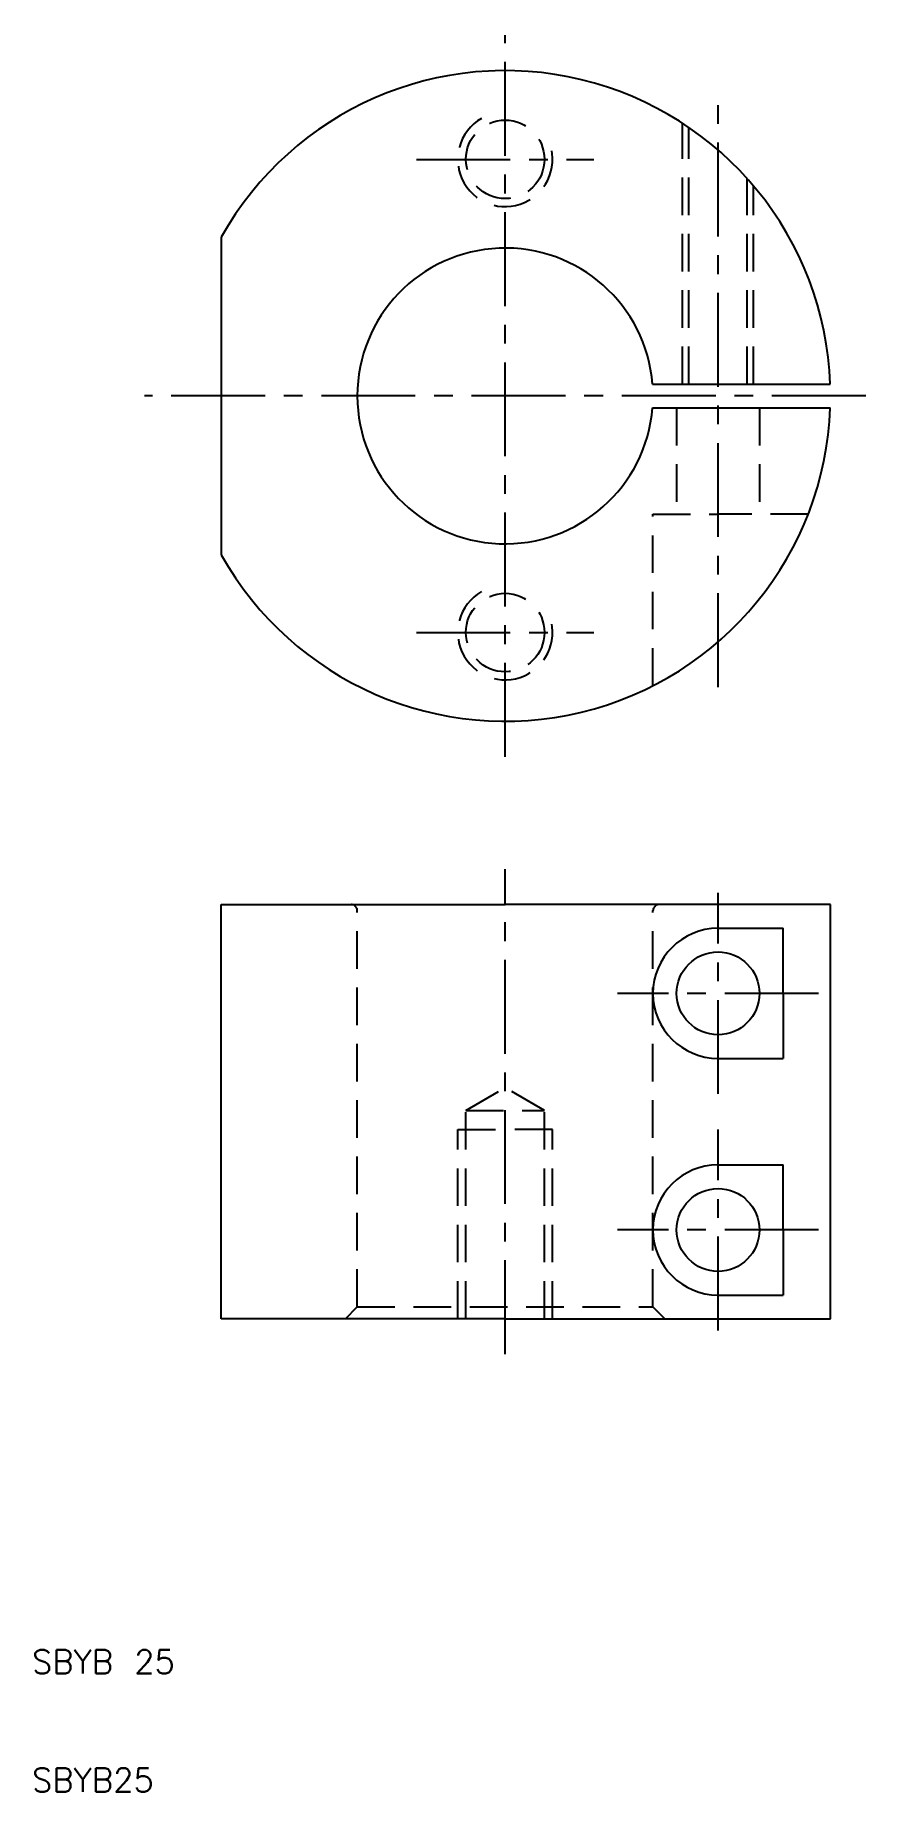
# Model space of a CAD drawing. Extents: x 10 to 80, y 10 to 158.
import ezdxf

# ---------------------------------------------------------------- set-up
doc = ezdxf.new("R2010")
doc.units = 0
doc.header["$LTSCALE"] = 0.25
doc.linetypes.add('CENTER', pattern=[50.8, 31.75, -6.35, 6.35, -6.35])
doc.linetypes.add('DASHED', pattern=[19.05, 12.7, -6.35])
doc.layers.get('0').update_dxf_attribs({"linetype": 'CONTINUOUS'})
doc.layers.add('CENTER', color=1, linetype='CENTER')
doc.styles.get("Standard").update_dxf_attribs({"font": 'txt.shx', "bigfont": 'extfont.shx'})

msp = doc.modelspace()

# ---------------------------------------------------------------- linework, layer by layer
at = {"color": 3, "linetype": 'DASHED'}
for p, q in [((65, 129), (65, 151.05)), ((65.54, 129), (65.54, 150.69)), ((70.46, 129), (70.46, 146.38)), ((71, 129), (71, 145.76)), ((64.5, 127), (64.5, 118)), ((71.5, 127), (71.5, 118)), ((62.5, 103.51), (62.5, 118)), ((62.5, 118), (68, 118)), ((75.62, 118), (68, 118)), ((37.5, 51), (37.5, 84.5)), ((62.5, 51), (62.5, 84.5)), ((46.68, 67.6), (50, 69.52)), ((53.32, 67.6), (50, 69.52)), ((46.68, 50), (46.68, 67.6)), ((46.68, 67.6), (53.32, 67.6)), ((53.32, 50), (53.32, 67.6)), ((46, 50), (46, 66)), ((46, 66), (50, 66)), ((54, 66), (50, 66)), ((54, 50), (54, 66)), ((36.5, 50), (37.5, 51)), ((37.5, 51), (62.5, 51)), ((63.5, 50), (62.5, 51))]:
    msp.add_line(p, q, dxfattribs=at)
for p, q in [((26, 141.43), (26, 114.57)), ((62.46, 129), (77.48, 129)), ((62.46, 127), (77.48, 127)), ((26, 50), (26, 85)), ((26, 85), (50, 85)), ((77.5, 85), (50, 85)), ((77.5, 50), (77.5, 85)), ((68, 83), (73.5, 83)), ((73.5, 77.5), (73.5, 83)), ((73.5, 77.5), (73.5, 72)), ((68, 72), (73.5, 72)), ((68, 63), (73.5, 63)), ((73.5, 57.5), (73.5, 63)), ((73.5, 57.5), (73.5, 52)), ((68, 52), (73.5, 52)), ((50, 50), (26, 50)), ((50, 50), (77.5, 50))]:
    msp.add_line(p, q)
for centre in [(50, 148), (50, 108)]:
    msp.add_circle(centre, 3.32, dxfattribs=at)
for centre in [(68, 77.5), (68, 57.5)]:
    msp.add_circle(centre, 3.5)
for centre, radius, start, end in [((50, 128), 27.5, 2.0839, 150.7771), ((50, 128), 12.5, 4.5886, 355.4114), ((50, 128), 27.5, 209.2229, 357.9161), ((68, 77.5), 5.5, 90, 270), ((68, 57.5), 5.5, 90, 270)]:
    msp.add_arc(centre, radius, start, end)
for centre, radius, start, end in [((50, 148), 4, 120, 30), ((50, 108), 4, 120, 30), ((37, 84.5), 0.5, 0, 90), ((63, 84.5), 0.5, 90, 180)]:
    msp.add_arc(centre, radius, start, end, dxfattribs=at)
at = {"layer": 'CENTER', "color": 1, "linetype": 'CENTER'}
for p, q in [((50, 97.5), (50, 158.5)), ((68, 103.38), (68, 152.62)), ((42.5, 148), (57.5, 148)), ((80.5, 128), (19.5, 128)), ((42.5, 108), (57.5, 108)), ((50, 47), (50, 88)), ((68, 69), (68, 86)), ((76.5, 77.5), (59.5, 77.5)), ((68, 49), (68, 66)), ((76.5, 57.5), (59.5, 57.5))]:
    msp.add_line(p, q, dxfattribs=at)

# ---------------------------------------------------------------- texts
for s, p in [('SBYB 25', (10, 20)), ('SBYB25', (10, 10))]:
    msp.add_text(s, height=2).set_placement(p)

doc.saveas('drawing.dxf')
